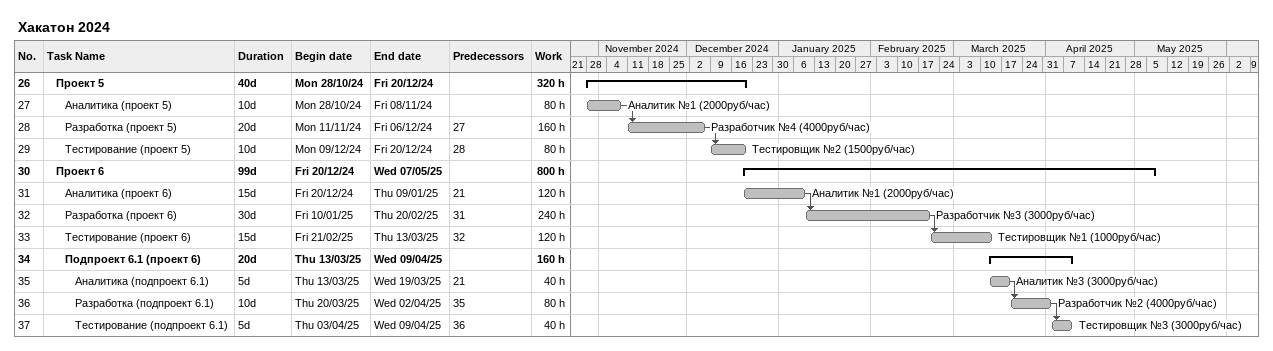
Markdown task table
Хакатон 2024

| ID | Level | Task | Duration | Start | Finish | Predecessors | Resources | Work (h) |
|---|---|---|---|---|---|---|---|---|
| 26 | 2 | **Проект 5** | 40d | 2024-10-28 | 2024-12-20 |  |  | 320 |
| 27 | 3 | Аналитика (проект 5) | 10d | 2024-10-28 | 2024-11-08 |  | Аналитик №1 (2000руб/час) | 80 |
| 28 | 3 | Разработка (проект 5) | 20d | 2024-11-11 | 2024-12-06 | 27 | Разработчик №4 (4000руб/час) | 160 |
| 29 | 3 | Тестирование (проект 5) | 10d | 2024-12-09 | 2024-12-20 | 28 | Тестировщик №2 (1500руб/час) | 80 |
| 30 | 2 | **Проект 6** | 99d | 2024-12-20 | 2025-05-07 |  |  | 800 |
| 31 | 3 | Аналитика (проект 6) | 15d | 2024-12-20 | 2025-01-09 | 21 | Аналитик №1 (2000руб/час) | 120 |
| 32 | 3 | Разработка (проект 6) | 30d | 2025-01-10 | 2025-02-20 | 31 | Разработчик №3 (3000руб/час) | 240 |
| 33 | 3 | Тестирование (проект 6) | 15d | 2025-02-21 | 2025-03-13 | 32 | Тестировщик №1 (1000руб/час) | 120 |
| 34 | 3 | **Подпроект 6.1 (проект 6)** | 20d | 2025-03-13 | 2025-04-09 |  |  | 160 |
| 35 | 4 | Аналитика (подпроект 6.1) | 5d | 2025-03-13 | 2025-03-19 | 21 | Аналитик №3 (3000руб/час) | 40 |
| 36 | 4 | Разработка (подпроект 6.1) | 10d | 2025-03-20 | 2025-04-02 | 35 | Разработчик №2 (4000руб/час) | 80 |
| 37 | 4 | Тестирование (подпроект 6.1) | 5d | 2025-04-03 | 2025-04-09 | 36 | Тестировщик №3 (3000руб/час) | 40 |
